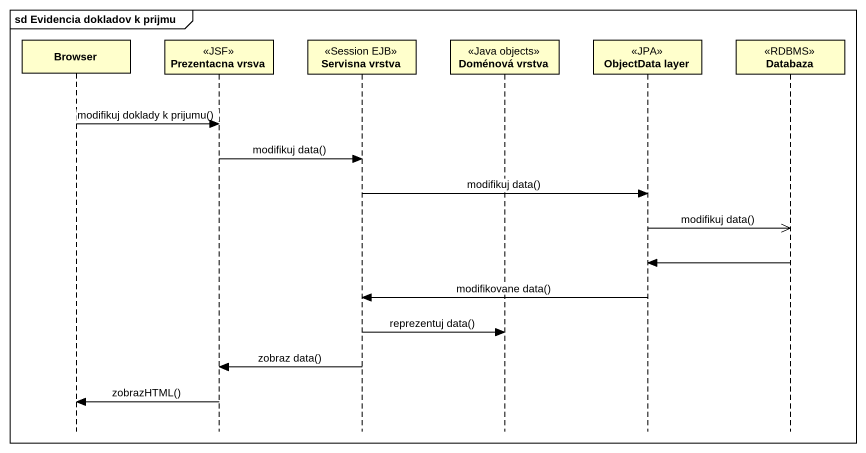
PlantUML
@startuml
mainframe sd Evidencia dokladov k prijmu
hide footbox
participant Browser
participant "Prezentacna vrsva" as Prezentacna_vrsva <<JSF>>
participant "Servisna vrstva" as Servisna_vrstva <<Session EJB>>
participant "Doménová vrstva" as Doménová_vrstva <<Java objects>>
participant "ObjectData layer" as ObjectData_layer <<JPA>>
participant Databaza <<RDBMS>>

Browser -> Prezentacna_vrsva : modifikuj doklady k prijumu()
Prezentacna_vrsva -> Servisna_vrstva : modifikuj data()
Servisna_vrstva -> ObjectData_layer : modifikuj data()
ObjectData_layer ->> Databaza : modifikuj data()
Databaza -> ObjectData_layer
ObjectData_layer -> Servisna_vrstva : modifikovane data()
Servisna_vrstva -> Doménová_vrstva : reprezentuj data()
Servisna_vrstva -> Prezentacna_vrsva : zobraz data()
Prezentacna_vrsva -> Browser : zobrazHTML()
@enduml
